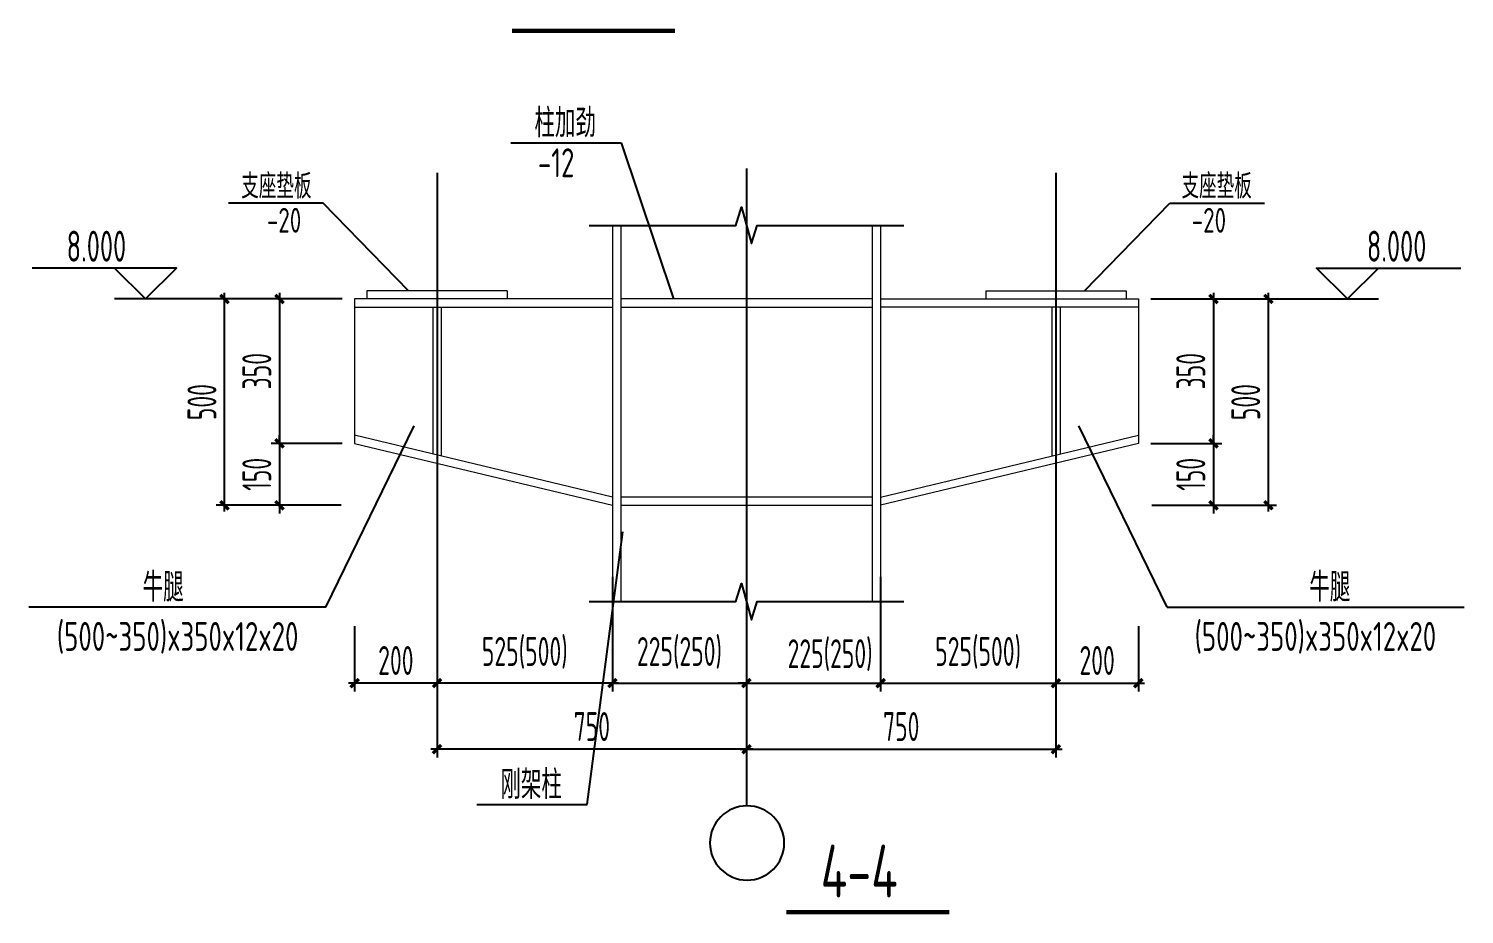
# Model space of a CAD drawing. Extents: x 447413 to 2975780, y -1432727 to 1301644.
# Drawn here: x 2693401 to 2719501, y -1051975 to -1035879 of the extents above; entities that cross this region are included whole.
import ezdxf
from ezdxf.enums import TextEntityAlignment as Align

# ---------------------------------------------------------------- set-up
doc = ezdxf.new("R2010")
doc.units = 0
doc.header["$LTSCALE"] = 1000
doc.header["$MEASUREMENT"] = 0
doc.layers.add('1002', color=2, linetype='Continuous', lineweight=18)
for name, color, linetype in [('COLU_DE_NUM', 7, 'Continuous'), ('DIM', 3, 'Continuous'), ('DIM_SYMB', 3, 'Continuous'), ('DOTE', 1, 'Continuous'), ('TEXT', 6, 'Continuous'), ('THIN', 7, 'Continuous'), ('尺寸标注', 253, 'Continuous'), ('焊缝标注', 253, 'Continuous'), ('螺栓孔标注', 253, 'Continuous')]:
    doc.layers.add(name, color=color, linetype=linetype)
doc.styles.add('PkpmHz', font='Pkpmeng', dxfattribs={"width": 0.6, "bigfont": 'hztxt'})
doc.styles.add('TSSD_Dimension', font='sysz.shx', dxfattribs={"width": 0.7, "bigfont": 'syfs.shx'})
doc.styles.add('TSSD_Label', font='Tssdeng.shx', dxfattribs={"width": 0.7, "bigfont": 'hztxt.shx'})
doc.styles.add('TSSD_REIN', font='Tssdeng.shx', dxfattribs={"width": 0.7, "bigfont": 'hztxt.shx'})
doc.dimstyles.new('TSSD_20_150', dxfattribs={"dimtxt": 525, "dimasz": 150, "dimexe": 150, "dimexo": 225, "dimgap": 150, "dimtad": 1, "dimdec": 0, "dimlfac": 0.133333, "dimzin": 0, "dimdsep": 46, "dimtxsty": 'TSSD_Dimension', "dimblk": 'ARCHTICK', "dimcen": 0, "dimdle": 112.5, "dimclrt": 7, "dimadec": 0, "dimazin": 0, "dimtfac": 1, "dimtdec": 0, "dimtix": 1, "dimtmove": 2, "dimatfit": 3, "dimfxl": 0, "dimtolj": 1, "dimtzin": 0, "dimarcsym": 0})

# ---------------------------------------------------------------- blocks, each defined once
blk = doc.blocks.new('_ArchTick')
at = {"color": 0, "linetype": 'ByBlock', "const_width": 0.4}
blk.add_lwpolyline([(-0.5, -0.5), (0.5, 0.5)], dxfattribs=at)
blk = doc.blocks.new('*D1558')
at = {"layer": 'Defpoints', "color": 0, "transparency": 16777216}
for p in [(2713576, -1040791), (2713576, -1043416), (2714942, -1043416)]:
    blk.add_point(p, dxfattribs=at)
at = {"layer": 'DIM', "color": 0, "lineweight": -2, "transparency": 16777216}
for p, q in [((2713801, -1040791), (2715092, -1040791)), ((2714942, -1040679), (2714942, -1043529)), ((2713801, -1043416), (2715092, -1043416))]:
    blk.add_line(p, q, dxfattribs=at)
at = {"layer": 'DIM', "color": 0, "lineweight": -2, "transparency": 16777216, "xscale": 150, "yscale": 150, "zscale": 150}
for p, rotation in [((2714942, -1040791), 90), ((2714942, -1043416), 270)]:
    blk.add_blockref('_ArchTick', p, dxfattribs=dict(at, rotation=rotation))
at = {"layer": 'DIM', "color": 7, "transparency": 16777216, "insert": (2714529, -1042104), "char_height": 525, "attachment_point": 5, "rotation": 90, "style": 'TSSD_Dimension'}
blk.add_mtext('\\A1;350', dxfattribs=at)
blk = doc.blocks.new('*D1559')
at = {"layer": 'Defpoints', "color": 0, "transparency": 16777216}
for p in [(2713576, -1043416), (2713596, -1044541), (2714942, -1044541)]:
    blk.add_point(p, dxfattribs=at)
at = {"layer": 'DIM', "color": 0, "lineweight": -2, "transparency": 16777216}
for p, q in [((2713801, -1043416), (2715092, -1043416)), ((2714942, -1043416), (2714942, -1043266)), ((2714942, -1043416), (2714942, -1044541)), ((2713821, -1044541), (2715092, -1044541)), ((2714942, -1044541), (2714942, -1044691))]:
    blk.add_line(p, q, dxfattribs=at)
at = {"layer": 'DIM', "color": 0, "lineweight": -2, "transparency": 16777216, "xscale": 150, "yscale": 150, "zscale": 150}
for p, rotation in [((2714942, -1043416), 270), ((2714942, -1044541), 90)]:
    blk.add_blockref('_ArchTick', p, dxfattribs=dict(at, rotation=rotation))
at = {"layer": 'DIM', "color": 7, "transparency": 16777216, "insert": (2714529, -1043979), "char_height": 525, "attachment_point": 5, "rotation": 90, "style": 'TSSD_Dimension'}
blk.add_mtext('\\A1;150', dxfattribs=at)
blk = doc.blocks.new('*D1560')
at = {"layer": 'Defpoints', "color": 0, "transparency": 16777216}
for p in [(2713596, -1040791), (2715940, -1040791), (2713596, -1044541)]:
    blk.add_point(p, dxfattribs=at)
at = {"layer": 'DIM', "color": 0, "lineweight": -2, "transparency": 16777216}
for p, q in [((2713821, -1040791), (2716090, -1040791)), ((2715940, -1044654), (2715940, -1040679)), ((2713821, -1044541), (2716090, -1044541))]:
    blk.add_line(p, q, dxfattribs=at)
at = {"layer": 'DIM', "color": 0, "lineweight": -2, "transparency": 16777216, "xscale": 150, "yscale": 150, "zscale": 150}
for p, rotation in [((2715940, -1040791), 90), ((2715940, -1044541), 270)]:
    blk.add_blockref('_ArchTick', p, dxfattribs=dict(at, rotation=rotation))
at = {"layer": 'DIM', "color": 7, "transparency": 16777216, "insert": (2715528, -1042666), "char_height": 525, "attachment_point": 5, "rotation": 90, "style": 'TSSD_Dimension'}
blk.add_mtext('\\A1;500', dxfattribs=at)
blk = doc.blocks.new('*D1567')
at = {"layer": 'Defpoints', "color": 0, "transparency": 16777216}
for p in [(2699326, -1040791), (2697961, -1043416), (2699326, -1043416)]:
    blk.add_point(p, dxfattribs=at)
at = {"layer": 'DIM', "color": 0, "lineweight": -2, "transparency": 16777216}
for p, q in [((2699101, -1040791), (2697811, -1040791)), ((2697961, -1040679), (2697961, -1043529)), ((2699101, -1043416), (2697811, -1043416))]:
    blk.add_line(p, q, dxfattribs=at)
at = {"layer": 'DIM', "color": 0, "lineweight": -2, "transparency": 16777216, "xscale": 150, "yscale": 150, "zscale": 150}
for p, rotation in [((2697961, -1040791), 90), ((2697961, -1043416), 270)]:
    blk.add_blockref('_ArchTick', p, dxfattribs=dict(at, rotation=rotation))
at = {"layer": 'DIM', "color": 7, "transparency": 16777216, "insert": (2697548, -1042104), "char_height": 525, "attachment_point": 5, "rotation": 90, "style": 'TSSD_Dimension'}
blk.add_mtext('\\A1;350', dxfattribs=at)
blk = doc.blocks.new('*D1568')
at = {"layer": 'Defpoints', "color": 0, "transparency": 16777216}
for p in [(2699326, -1043416), (2697961, -1044541), (2699306, -1044541)]:
    blk.add_point(p, dxfattribs=at)
at = {"layer": 'DIM', "color": 0, "lineweight": -2, "transparency": 16777216}
for p, q in [((2699101, -1043416), (2697811, -1043416)), ((2697961, -1043416), (2697961, -1043266)), ((2697961, -1043416), (2697961, -1044541)), ((2699081, -1044541), (2697811, -1044541)), ((2697961, -1044541), (2697961, -1044691))]:
    blk.add_line(p, q, dxfattribs=at)
at = {"layer": 'DIM', "color": 0, "lineweight": -2, "transparency": 16777216, "xscale": 150, "yscale": 150, "zscale": 150}
for p, rotation in [((2697961, -1043416), 270), ((2697961, -1044541), 90)]:
    blk.add_blockref('_ArchTick', p, dxfattribs=dict(at, rotation=rotation))
at = {"layer": 'DIM', "color": 7, "transparency": 16777216, "insert": (2697548, -1043979), "char_height": 525, "attachment_point": 5, "rotation": 90, "style": 'TSSD_Dimension'}
blk.add_mtext('\\A1;150', dxfattribs=at)
blk = doc.blocks.new('*D1569')
at = {"layer": 'Defpoints', "color": 0, "transparency": 16777216}
for p in [(2696962, -1040791), (2699306, -1040791), (2699306, -1044541)]:
    blk.add_point(p, dxfattribs=at)
at = {"layer": 'DIM', "color": 0, "lineweight": -2, "transparency": 16777216}
for p, q in [((2699081, -1040791), (2696812, -1040791)), ((2696962, -1044654), (2696962, -1040679)), ((2699081, -1044541), (2696812, -1044541))]:
    blk.add_line(p, q, dxfattribs=at)
at = {"layer": 'DIM', "color": 0, "lineweight": -2, "transparency": 16777216, "xscale": 150, "yscale": 150, "zscale": 150}
for p, rotation in [((2696962, -1040791), 90), ((2696962, -1044541), 270)]:
    blk.add_blockref('_ArchTick', p, dxfattribs=dict(at, rotation=rotation))
at = {"layer": 'DIM', "color": 7, "transparency": 16777216, "insert": (2696550, -1042666), "char_height": 525, "attachment_point": 5, "rotation": 90, "style": 'TSSD_Dimension'}
blk.add_mtext('\\A1;500', dxfattribs=at)
blk = doc.blocks.new('*D949')
at = {"layer": 'Defpoints', "color": 0, "transparency": 16777216}
for p in [(2704014, -1046514), (2706451, -1046514), (2706451, -1047774)]:
    blk.add_point(p, dxfattribs=at)
at = {"layer": 'DIM', "color": 0, "lineweight": -2, "transparency": 16777216}
for p, q in [((2704014, -1046739), (2704014, -1047924)), ((2706451, -1046739), (2706451, -1047924)), ((2704014, -1047774), (2703864, -1047774)), ((2704014, -1047774), (2706451, -1047774)), ((2706451, -1047774), (2706601, -1047774))]:
    blk.add_line(p, q, dxfattribs=at)
at = {"layer": 'DIM', "color": 0, "lineweight": -2, "transparency": 16777216, "xscale": 150, "yscale": 150, "zscale": 150}
blk.add_blockref('_ArchTick', (2704014, -1047774), dxfattribs=at)
at = {"layer": 'DIM', "color": 0, "lineweight": -2, "transparency": 16777216, "xscale": 150, "yscale": 150, "zscale": 150, "rotation": 180}
blk.add_blockref('_ArchTick', (2706451, -1047774), dxfattribs=at)
at = {"layer": 'DIM', "color": 7, "transparency": 16777216, "insert": (2705232, -1047224), "char_height": 525, "attachment_point": 5, "style": 'TSSD_Dimension'}
blk.add_mtext('\\A1;225(250)', dxfattribs=at)
blk = doc.blocks.new('*D950')
at = {"layer": 'Defpoints', "color": 0, "transparency": 16777216}
for p in [(2706451, -1046514), (2708889, -1046514), (2708889, -1047774)]:
    blk.add_point(p, dxfattribs=at)
at = {"layer": 'DIM', "color": 0, "lineweight": -2, "transparency": 16777216}
for p, q in [((2706451, -1046739), (2706451, -1047924)), ((2708889, -1046739), (2708889, -1047924)), ((2706451, -1047774), (2706301, -1047774)), ((2706451, -1047774), (2708889, -1047774)), ((2708889, -1047774), (2709039, -1047774))]:
    blk.add_line(p, q, dxfattribs=at)
at = {"layer": 'DIM', "color": 0, "lineweight": -2, "transparency": 16777216, "xscale": 150, "yscale": 150, "zscale": 150}
blk.add_blockref('_ArchTick', (2706451, -1047774), dxfattribs=at)
at = {"layer": 'DIM', "color": 0, "lineweight": -2, "transparency": 16777216, "xscale": 150, "yscale": 150, "zscale": 150, "rotation": 180}
blk.add_blockref('_ArchTick', (2708889, -1047774), dxfattribs=at)
at = {"layer": 'DIM', "color": 7, "transparency": 16777216, "insert": (2707971, -1047265), "char_height": 525, "attachment_point": 5, "style": 'TSSD_Dimension'}
blk.add_mtext('\\A1;225(250)', dxfattribs=at)
blk = doc.blocks.new('*D951')
at = {"layer": 'Defpoints', "color": 0, "transparency": 16777216}
for p in [(2708889, -1045618), (2712076, -1047141), (2712076, -1047774)]:
    blk.add_point(p, dxfattribs=at)
at = {"layer": 'DIM', "color": 0, "lineweight": -2, "transparency": 16777216}
for p, q in [((2708889, -1045843), (2708889, -1047924)), ((2712076, -1047366), (2712076, -1047924)), ((2708776, -1047774), (2712189, -1047774))]:
    blk.add_line(p, q, dxfattribs=at)
at = {"layer": 'DIM', "color": 0, "lineweight": -2, "transparency": 16777216, "xscale": 150, "yscale": 150, "zscale": 150, "rotation": 180}
blk.add_blockref('_ArchTick', (2708889, -1047774), dxfattribs=at)
at = {"layer": 'DIM', "color": 0, "lineweight": -2, "transparency": 16777216, "xscale": 150, "yscale": 150, "zscale": 150}
blk.add_blockref('_ArchTick', (2712076, -1047774), dxfattribs=at)
at = {"layer": 'DIM', "color": 7, "transparency": 16777216, "insert": (2710662, -1047224), "char_height": 525, "attachment_point": 5, "style": 'TSSD_Dimension'}
blk.add_mtext('\\A1;525(500)', dxfattribs=at)
blk = doc.blocks.new('*D952')
at = {"layer": 'Defpoints', "color": 0, "transparency": 16777216}
for p in [(2713576, -1046514), (2712076, -1047141), (2713576, -1047774)]:
    blk.add_point(p, dxfattribs=at)
at = {"layer": 'DIM', "color": 0, "lineweight": -2, "transparency": 16777216}
for p, q in [((2713576, -1046739), (2713576, -1047924)), ((2712076, -1047366), (2712076, -1047924)), ((2711964, -1047774), (2713689, -1047774))]:
    blk.add_line(p, q, dxfattribs=at)
at = {"layer": 'DIM', "color": 0, "lineweight": -2, "transparency": 16777216, "xscale": 150, "yscale": 150, "zscale": 150, "rotation": 180}
blk.add_blockref('_ArchTick', (2712076, -1047774), dxfattribs=at)
at = {"layer": 'DIM', "color": 0, "lineweight": -2, "transparency": 16777216, "xscale": 150, "yscale": 150, "zscale": 150}
blk.add_blockref('_ArchTick', (2713576, -1047774), dxfattribs=at)
at = {"layer": 'DIM', "color": 7, "transparency": 16777216, "insert": (2712826, -1047362), "char_height": 525, "attachment_point": 5, "style": 'TSSD_Dimension'}
blk.add_mtext('\\A1;200', dxfattribs=at)
blk = doc.blocks.new('*D953')
at = {"layer": 'Defpoints', "color": 0, "transparency": 16777216}
for p in [(2706451, -1046781), (2712076, -1046781), (2712076, -1048975)]:
    blk.add_point(p, dxfattribs=at)
at = {"layer": 'DIM', "color": 0, "lineweight": -2, "transparency": 16777216}
for p, q in [((2706451, -1047006), (2706451, -1049125)), ((2712076, -1047006), (2712076, -1049125)), ((2706339, -1048975), (2712189, -1048975))]:
    blk.add_line(p, q, dxfattribs=at)
at = {"layer": 'DIM', "color": 0, "lineweight": -2, "transparency": 16777216, "xscale": 150, "yscale": 150, "zscale": 150, "rotation": 180}
blk.add_blockref('_ArchTick', (2706451, -1048975), dxfattribs=at)
at = {"layer": 'DIM', "color": 0, "lineweight": -2, "transparency": 16777216, "xscale": 150, "yscale": 150, "zscale": 150}
blk.add_blockref('_ArchTick', (2712076, -1048975), dxfattribs=at)
at = {"layer": 'DIM', "color": 7, "transparency": 16777216, "insert": (2709264, -1048563), "char_height": 525, "attachment_point": 5, "style": 'TSSD_Dimension'}
blk.add_mtext('\\A1;750', dxfattribs=at)
blk = doc.blocks.new('*D954')
at = {"layer": 'Defpoints', "color": 0, "transparency": 16777216}
for p in [(2704014, -1045618), (2700826, -1047141), (2700826, -1047774)]:
    blk.add_point(p, dxfattribs=at)
at = {"layer": 'DIM', "color": 0, "lineweight": -2, "transparency": 16777216}
for p, q in [((2704014, -1045843), (2704014, -1047924)), ((2700826, -1047366), (2700826, -1047924)), ((2704126, -1047774), (2700714, -1047774))]:
    blk.add_line(p, q, dxfattribs=at)
at = {"layer": 'DIM', "color": 0, "lineweight": -2, "transparency": 16777216, "xscale": 150, "yscale": 150, "zscale": 150, "rotation": 180}
blk.add_blockref('_ArchTick', (2700826, -1047774), dxfattribs=at)
at = {"layer": 'DIM', "color": 0, "lineweight": -2, "transparency": 16777216, "xscale": 150, "yscale": 150, "zscale": 150}
blk.add_blockref('_ArchTick', (2704014, -1047774), dxfattribs=at)
at = {"layer": 'DIM', "color": 7, "transparency": 16777216, "insert": (2702420, -1047224), "char_height": 525, "attachment_point": 5, "style": 'TSSD_Dimension'}
blk.add_mtext('\\A1;525(500)', dxfattribs=at)
blk = doc.blocks.new('*D955')
at = {"layer": 'Defpoints', "color": 0, "transparency": 16777216}
for p in [(2699326, -1046514), (2700826, -1047141), (2699326, -1047774)]:
    blk.add_point(p, dxfattribs=at)
at = {"layer": 'DIM', "color": 0, "lineweight": -2, "transparency": 16777216}
for p, q in [((2699326, -1046739), (2699326, -1047924)), ((2700826, -1047366), (2700826, -1047924)), ((2700939, -1047774), (2699214, -1047774))]:
    blk.add_line(p, q, dxfattribs=at)
at = {"layer": 'DIM', "color": 0, "lineweight": -2, "transparency": 16777216, "xscale": 150, "yscale": 150, "zscale": 150, "rotation": 180}
blk.add_blockref('_ArchTick', (2699326, -1047774), dxfattribs=at)
at = {"layer": 'DIM', "color": 0, "lineweight": -2, "transparency": 16777216, "xscale": 150, "yscale": 150, "zscale": 150}
blk.add_blockref('_ArchTick', (2700826, -1047774), dxfattribs=at)
at = {"layer": 'DIM', "color": 7, "transparency": 16777216, "insert": (2700076, -1047362), "char_height": 525, "attachment_point": 5, "style": 'TSSD_Dimension'}
blk.add_mtext('\\A1;200', dxfattribs=at)
blk = doc.blocks.new('*D956')
at = {"layer": 'Defpoints', "color": 0, "transparency": 16777216}
for p in [(2700826, -1046781), (2706451, -1046781), (2700826, -1048975)]:
    blk.add_point(p, dxfattribs=at)
at = {"layer": 'DIM', "color": 0, "lineweight": -2, "transparency": 16777216}
for p, q in [((2700826, -1047006), (2700826, -1049125)), ((2706451, -1047006), (2706451, -1049125)), ((2706564, -1048975), (2700714, -1048975))]:
    blk.add_line(p, q, dxfattribs=at)
at = {"layer": 'DIM', "color": 0, "lineweight": -2, "transparency": 16777216, "xscale": 150, "yscale": 150, "zscale": 150, "rotation": 180}
blk.add_blockref('_ArchTick', (2700826, -1048975), dxfattribs=at)
at = {"layer": 'DIM', "color": 0, "lineweight": -2, "transparency": 16777216, "xscale": 150, "yscale": 150, "zscale": 150}
blk.add_blockref('_ArchTick', (2706451, -1048975), dxfattribs=at)
at = {"layer": 'DIM', "color": 7, "transparency": 16777216, "insert": (2703639, -1048563), "char_height": 525, "attachment_point": 5, "style": 'TSSD_Dimension'}
blk.add_mtext('\\A1;750', dxfattribs=at)

msp = doc.modelspace()

# ---------------------------------------------------------------- linework, layer by layer
at = {"color": 0, "linetype": 'ByBlock', "lineweight": -2, "extrusion": (0, 0, -1)}
msp.add_ellipse((2706462.1, -1050679.4, 126000), major_axis=(-11, 674.9), ratio=1, start_param=-1.5545725, end_param=4.7286128, dxfattribs=at)
at = {"layer": '1002', "ltscale": 100}
for p, q in [((2704013.6, -1040791.3, 126000), (2699326.1, -1040791.3, 126000)), ((2699326.1, -1040791.3, 126000), (2699326.1, -1043416.3, 126000)), ((2708738.6, -1040791.3, 126000), (2704163.6, -1040791.3, 126000)), ((2708888.6, -1040791.3, 126000), (2713576.1, -1040791.3, 126000)), ((2713576.1, -1040791.3, 126000), (2713576.1, -1043416.3, 126000)), ((2699326.1, -1040941.3, 126000), (2704013.6, -1040941.3, 126000)), ((2700751.1, -1040941.3, 126000), (2700751.1, -1043608.3, 126000)), ((2700901.1, -1040941.3, 126000), (2700901.1, -1043644.3, 126000)), ((2704163.6, -1040941.3, 126000), (2708738.6, -1040941.3, 126000)), ((2713576.1, -1040941.3, 126000), (2708888.6, -1040941.3, 126000)), ((2712001.1, -1040941.3, 126000), (2712001.1, -1043644.3, 126000)), ((2712151.1, -1040941.3, 126000), (2712151.1, -1043608.3, 126000)), ((2704013.6, -1044391.3, 126000), (2699326.1, -1043266.3, 126000)), ((2699326.1, -1043416.3, 126000), (2704013.6, -1044541.3, 126000)), ((2708888.6, -1044391.3, 126000), (2713576.1, -1043266.3, 126000)), ((2713576.1, -1043416.3, 126000), (2708888.6, -1044541.3, 126000)), ((2708738.6, -1044391.3, 126000), (2704163.6, -1044391.3, 126000)), ((2704163.6, -1044541.3, 126000), (2708738.6, -1044541.3, 126000))]:
    msp.add_line(p, q, dxfattribs=at)
at = {"layer": '1002', "color": 7, "ltscale": 100}
for p, q in [((2702101.1, -1040641.3, 126000), (2699551.1, -1040641.3, 126000)), ((2699551.1, -1040641.3, 126000), (2699551.1, -1040791.3, 126000)), ((2702101.1, -1040791.3, 126000), (2699551.1, -1040791.3, 126000)), ((2702101.1, -1040641.3, 126000), (2702101.1, -1040791.3, 126000)), ((2710801.1, -1040641.3, 126000), (2713351.1, -1040641.3, 126000)), ((2710801.1, -1040641.3, 126000), (2710801.1, -1040791.3, 126000)), ((2710801.1, -1040791.3, 126000), (2713351.1, -1040791.3, 126000)), ((2713351.1, -1040641.3, 126000), (2713351.1, -1040791.3, 126000))]:
    msp.add_line(p, q, dxfattribs=at)
at = {"layer": 'DIM_SYMB', "const_width": 75, "elevation": 126000}
for points in [[(2702189.4, -1035916.6), (2705152.4, -1035916.6)], [(2707177.9, -1051937.9), (2710140.9, -1051937.9)]]:
    msp.add_lwpolyline(points, dxfattribs=at)
at = {"layer": 'DOTE'}
for p, q in [((2700826.1, -1038496.8, 126000), (2700826.1, -1047089.3, 126000)), ((2706451.1, -1038419.1, 126000), (2706451.1, -1050004.5, 126000)), ((2712076.1, -1038496.8, 126000), (2712076.1, -1047089.3, 126000))]:
    msp.add_line(p, q, dxfattribs=at)
at = {"layer": 'TEXT'}
for p, q in [((2696812.2, -1040791.3, 126000), (2694962.2, -1040791.3, 126000)), ((2716090, -1040791.3, 126000), (2717940.1, -1040791.3, 126000))]:
    msp.add_line(p, q, dxfattribs=at)
for points in [[(2694962.2, -1040228.8), (2695524.7, -1040791.3), (2696087.2, -1040228.8), (2693462.2, -1040228.8)], [(2717940.1, -1040228.8), (2717377.6, -1040791.3), (2716815.1, -1040228.8), (2719440.1, -1040228.8)]]:
    msp.add_lwpolyline(points, dxfattribs=at)
at = {"layer": 'THIN', "elevation": 126000}
for points in [[(2703593.6, -1039454.3), (2706256.1, -1039454.3), (2706361.1, -1039124.3), (2706541.1, -1039784.3), (2706646.1, -1039454.3), (2709308.6, -1039454.3)], [(2703593.6, -1046292.1), (2706256.1, -1046292.1), (2706361.1, -1045962.1), (2706541.1, -1046622.1), (2706646.1, -1046292.1), (2709308.6, -1046292.1)]]:
    msp.add_lwpolyline(points, dxfattribs=at)
at = {"layer": '尺寸标注', "color": 3, "lineweight": 18, "ltscale": 100}
for p, q in [((2704013.6, -1039454.3, 126000), (2704013.6, -1046292.1, 126000)), ((2704163.6, -1039454.3, 126000), (2704163.6, -1046292.1, 126000)), ((2708738.6, -1039454.3, 126000), (2708738.6, -1046292.1, 126000)), ((2708888.6, -1039454.3, 126000), (2708888.6, -1046292.1, 126000))]:
    msp.add_line(p, q, dxfattribs=at)
at = {"layer": '螺栓孔标注', "ltscale": 100}
for p, q in [((2702165.3, -1037954.1, 126000), (2704170.3, -1037954.1, 126000)), ((2704170.3, -1037954.1, 126000), (2705125.5, -1040791.3, 126000)), ((2698751.5, -1039051, 126000), (2697032.9, -1039051, 126000)), ((2700305.6, -1040641.3, 126000), (2698751.5, -1039051, 126000)), ((2712596.6, -1040641.3, 126000), (2714150.8, -1039051, 126000)), ((2714150.8, -1039051, 126000), (2715869.4, -1039051, 126000)), ((2703551.4, -1049979.5, 126000), (2704201, -1045021.5, 126000)), ((2698802.8, -1046392.7, 126000), (2693400.9, -1046392.7, 126000)), ((2714099.4, -1046392.7, 126000), (2719501.3, -1046392.7, 126000)), ((2701546.4, -1049979.5, 126000), (2703551.4, -1049979.5, 126000))]:
    msp.add_line(p, q, dxfattribs=at)
at = {"layer": '螺栓孔标注'}
for p, q in [((2698802.8, -1046392.7, 126000), (2700410.6, -1043100.1, 126000)), ((2714099.4, -1046392.7, 126000), (2712491.7, -1043100.1, 126000))]:
    msp.add_line(p, q, dxfattribs=at)

# ---------------------------------------------------------------- texts
at = {"layer": 'COLU_DE_NUM', "style": 'TSSD_Label', "width": 0.7}
msp.add_text('4-4', height=960, dxfattribs=at).set_placement((2708500.8, -1051187.9, 126000), align=Align.MIDDLE)
at = {"layer": 'TEXT', "style": 'TSSD_REIN', "width": 0.65}
for p in [(2694631.9, -1039831.4, 126000), (2718270.4, -1039831.4, 126000)]:
    msp.add_text('8.000', height=562.5, dxfattribs=at).set_placement(p, align=Align.MIDDLE)
at = {"layer": '焊缝标注', "style": 'PkpmHz', "width": 0.71}
for s, height, p in [('柱加劲', 525, (2703154.9, -1037855.1, 126000)), ('支座垫板', 450, (2697903.3, -1038966, 126000)), ('支座垫板', 450, (2714999, -1038966, 126000)), ('牛腿', 525, (2695845.8, -1046293.7, 126000)), ('牛腿', 525, (2717056.4, -1046293.7, 126000)), ('(500~350)x350x12x20', 525, (2696108.1, -1047187.5, 126000)), ('(500~350)x350x12x20', 525, (2716794.1, -1047187.5, 126000)), ('刚架柱', 525, (2702536, -1049880.4, 126000))]:
    msp.add_text(s, height=height, dxfattribs=at).set_placement(p, align=Align.CENTER)
for s, height, p in [('-12', 525, (2702990.8, -1038053.2, 126000)), ('-20', 450, (2698043.9, -1039135.9, 126000)), ('-20', 450, (2714858.4, -1039135.9, 126000))]:
    msp.add_text(s, height=height, dxfattribs=at).set_placement(p, align=Align.TOP_CENTER)

# ---------------------------------------------------------------- dimensions: what is measured, and where the dimension line sits
at = {"layer": 'DIM'}
for base, p1, p2, angle, picture, middle in [((2696962.2, -1040791.3, 126000), (2699306.3, -1044541.3, 126000), (2699306.3, -1040791.3, 126000), 90, '*D1569', (2696549.7, -1042666.3, 126000)), ((2697960.6, -1043416.3, 126000), (2699326.1, -1040791.3, 126000), (2699326.1, -1043416.3, 126000), 90, '*D1567', (2697548.1, -1042103.8, 126000)), ((2714941.7, -1043416.3, 126000), (2713576.1, -1040791.3, 126000), (2713576.1, -1043416.3, 126000), 90, '*D1558', (2714529.2, -1042103.8, 126000)), ((2715940, -1040791.3, 126000), (2713596, -1044541.3, 126000), (2713596, -1040791.3, 126000), 90, '*D1560', (2715527.5, -1042666.3, 126000)), ((2697960.6, -1044541.3, 126000), (2699326.1, -1043416.3, 126000), (2699306.3, -1044541.3, 126000), 90, '*D1568', (2697548.1, -1043978.8, 126000)), ((2714941.7, -1044541.3, 126000), (2713576.1, -1043416.3, 126000), (2713596, -1044541.3, 126000), 90, '*D1559', (2714529.2, -1043978.8, 126000)), ((2699326.1, -1047774.1, 126000), (2700826.1, -1047140.9, 126000), (2699326.1, -1046513.9, 126000), 180, '*D955', (2700076.1, -1047361.6, 126000)), ((2700826.1, -1048975.1, 126000), (2706451.1, -1046781.2, 126000), (2700826.1, -1046781.2, 126000), 180, '*D956', (2703638.6, -1048562.6, 126000))]:
    dim = msp.add_linear_dim(base=base, p1=p1, p2=p2, angle=angle, dimstyle='TSSD_20_150', dxfattribs=at)
    dim.commit()
    dim.dimension.update_dxf_attribs({"geometry": picture, "text_midpoint": middle})
dim = msp.add_linear_dim(base=(2700826.1, -1047774.1, 126000), p1=(2704013.6, -1045618.1, 126000), p2=(2700826.1, -1047140.9, 126000), angle=180, text='525(500)', dimstyle='TSSD_20_150', dxfattribs=at)
dim.commit()
dim.dimension.update_dxf_attribs({"geometry": '*D954', "text_midpoint": (2702419.9, -1047224.1, 126000)})
for base, p1, p2, text, picture, middle in [((2712076.1, -1047774.1, 126000), (2708888.6, -1045618.1, 126000), (2712076.1, -1047140.9, 126000), '525(500)', '*D951', (2710662.1, -1047224.1, 126000)), ((2708888.6, -1047774.1, 126000), (2706451.1, -1046513.9, 126000), (2708888.6, -1046513.9, 126000), '225(250)', '*D950', (2707970.9, -1047265.3, 126000))]:
    dim = msp.add_linear_dim(base=base, p1=p1, p2=p2, text=text, dimstyle='TSSD_20_150', dxfattribs=at)
    dim.commit()
    dim.dimension.update_dxf_attribs({"geometry": picture, "text_midpoint": middle, "dimtype": 128})
dim = msp.add_linear_dim(base=(2706451.1, -1047774.1, 126000), p1=(2704013.6, -1046513.9, 126000), p2=(2706451.1, -1046513.9, 126000), text='225(250)', dimstyle='TSSD_20_150', dxfattribs=at)
dim.commit()
dim.dimension.update_dxf_attribs({"geometry": '*D949', "text_midpoint": (2705232.4, -1047224.1, 126000)})
for base, p1, p2, picture, middle in [((2713576.1, -1047774.1, 126000), (2712076.1, -1047140.9, 126000), (2713576.1, -1046513.9, 126000), '*D952', (2712826.1, -1047361.6, 126000)), ((2712076.1, -1048975.1, 126000), (2706451.1, -1046781.2, 126000), (2712076.1, -1046781.2, 126000), '*D953', (2709263.6, -1048562.6, 126000))]:
    dim = msp.add_linear_dim(base=base, p1=p1, p2=p2, dimstyle='TSSD_20_150', dxfattribs=at)
    dim.commit()
    dim.dimension.update_dxf_attribs({"geometry": picture, "text_midpoint": middle})

doc.saveas('drawing.dxf')
